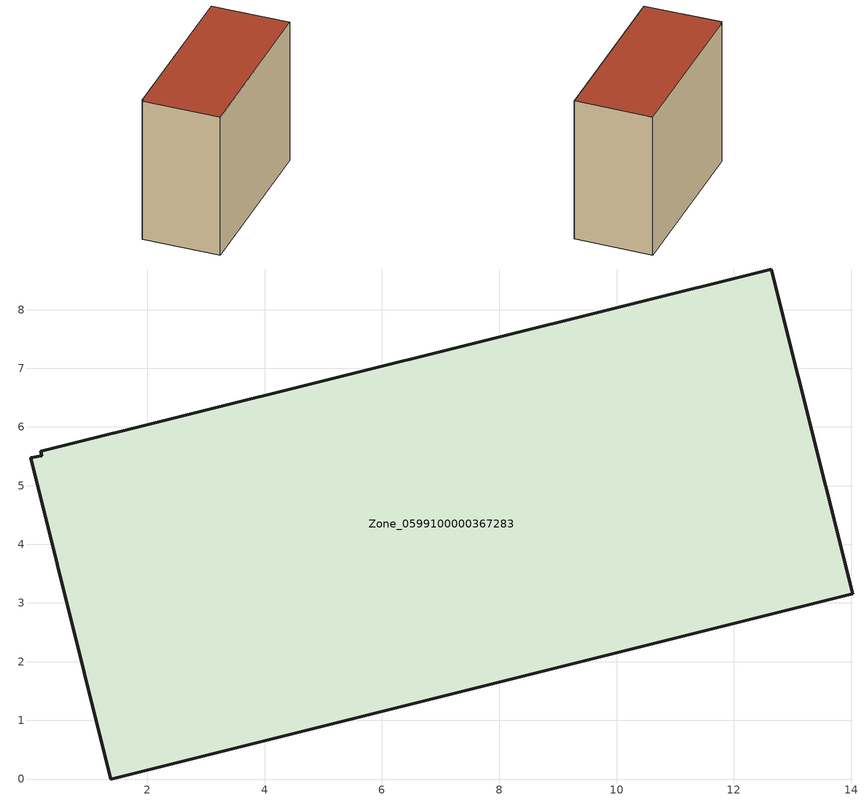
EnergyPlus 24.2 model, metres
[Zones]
Zone_0599100000367283
 floor ground (C_G): 0.02,5.47 0.2,5.51 0.18,5.59 12.64,8.69 14.03,3.16 1.38,0 z0
 wall outside (C_F): 14.03,3.16 12.64,8.69 0.18,5.59 0.2,5.51 0.02,5.47 1.38,0 14.03,3.16 z0:10.98
 roof outside (C_R): 0.2,5.51 0.02,5.47 1.38,0 14.03,3.16 12.64,8.69 0.18,5.59 z10.98
[BUILDING]
Pand.0599100000367283: North Axis=0; Terrain=City; Loads Convergence Tolerance Value=0.04; Temperature Convergence Tolerance Value=0.4; Solar Distribution=FullExterior; Maximum Number of Warmup Days=25; Minimum Number of Warmup Days=1
[Site:Location]
Rotterdam.The.Hague.AP_ZH_NLD Design_Conditions: Latitude=51.96; Longitude=4.45; Time Zone=1; Elevation=-4.5
[SITE:GROUNDTEMPERATURE:BUILDINGSURFACE]
18, 18, 18, 18, 18, 18, 18, 18, 18, 18, 18, 18
[MATERIAL] Thermal Absorptance=0.9; Solar Absorptance=0.7; Visible Absorptance=0.7
Name | Roughness | Thickness | Conductivity | Density | Specific Heat
G.TC.1992-2005 | MediumSmooth | 0.15 | 0.06 | 540 | 1210
F.TC.1992-2005 | Rough | 0.3 | 0.12 | 1920 | 840
R.TC.1992-2005 | MediumRough | 0.2 | 0.08 | 1500 | 1000
[CONSTRUCTION]
C_G: G.TC.1992-2005
C_F: F.TC.1992-2005
C_R: R.TC.1992-2005
[ZONE]
Zone_0599100000367283: Type=1; Multiplier=1; Ceiling Height=Autocalculate; Volume=Autocalculate; Floor Area=autocalculate; Part of Total Floor Area=Yes
[ZONEINFILTRATION:DESIGNFLOWRATE]
Infil_Zone_0599100000367283: Zone or ZoneList or Space or SpaceList=Zone_0599100000367283; Schedule=AlwaysOn; Design Flow Rate Calculation Method=Flow/Area; Flow Rate per Floor Area=0.0015; Constant Term Coefficient=1; Temperature Term Coefficient=0; Velocity Term Coefficient=0; Velocity Squared Term Coefficient=0
[HVACTEMPLATE:ZONE:IDEALLOADSAIRSYSTEM]
Zone_0599100000367283: Maximum Heating Supply Air Temperature=50; Minimum Cooling Supply Air Temperature=13; Maximum Heating Supply Air Humidity Ratio=0.0156; Minimum Cooling Supply Air Humidity Ratio=0.0077; Heating Limit=NoLimit; Cooling Limit=NoLimit; Dehumidification Control Type=ConstantSensibleHeatRatio; Cooling Sensible Heat Ratio=0.7; Dehumidification Setpoint=60; Humidification Control Type=None; Humidification Setpoint=30; Outdoor Air Method=None; Outdoor Air Flow Rate per Person=0.00944; Outdoor Air Flow Rate per Zone Floor Area=0; Outdoor Air Flow Rate per Zone=0; Demand Controlled Ventilation Type=None; Outdoor Air Economizer Type=NoEconomizer; Heat Recovery Type=None; Sensible Heat Recovery Effectiveness=0.7; Latent Heat Recovery Effectiveness=0.65
[ZONECONTROL:THERMOSTAT]
ThermostatControl_Zone_0599100000367283: Zone or ZoneList=Zone_0599100000367283; Control Type Schedule=DualSetpointControlType; Control 1=Thermostat_Zone_0599100000367283; Temperature Difference Between Cutout And Setpoint=0
[THERMOSTATSETPOINT:DUALSETPOINT]
Thermostat_Zone_0599100000367283: Heating Setpoint Temperature Schedule=HeatingSetpoint_Zone_0599100000367283; Cooling Setpoint Temperature Schedule=CoolingSetpoint_Zone_0599100000367283
[SCHEDULE:COMPACT]
HeatingSetpoint_Zone_0599100000367283: Through: 12/31, For: AllDays, Until: 24:00, 21
CoolingSetpoint_Zone_0599100000367283: Through: 12/31, For: AllDays, Until: 24:00, 24
DualSetpointControlType: Through: 12/31, For: AllDays, Until: 24:00, 4
AlwaysOn: Through: 12/31, For: AllDays, Until: 24:00, 1
